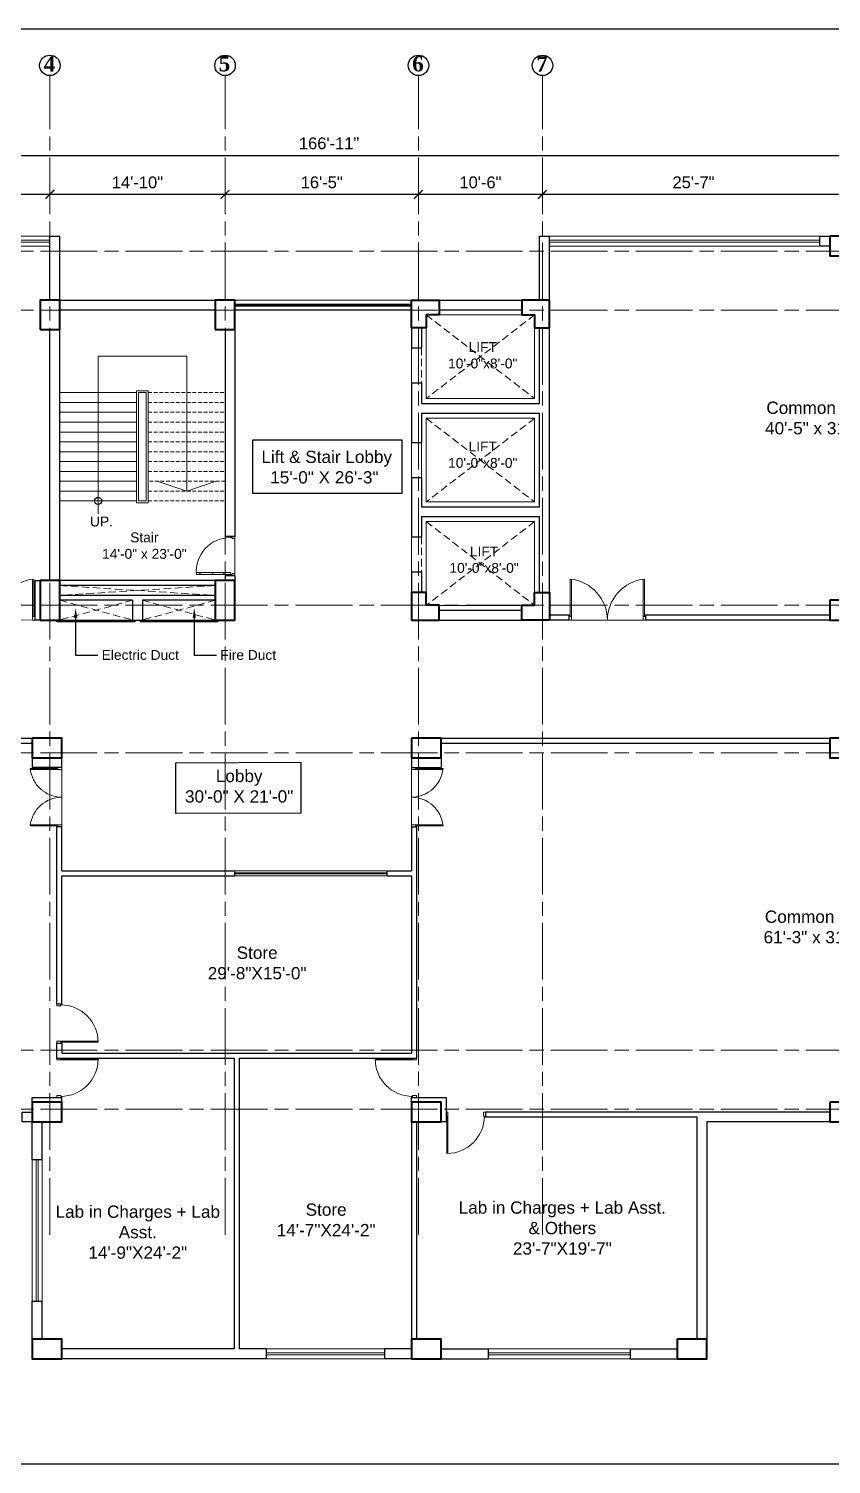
# Model space of a CAD drawing. Header units: inches. Extents: x -12 to 20935469, y -1604 to 24729220.
# Drawn here: x 20832747 to 20833562, y 24721123 to 24722582 of the extents above; entities that cross this region are included whole.
import ezdxf
from ezdxf import colors
from ezdxf.entities.mleader import LeaderData, LeaderLine
from ezdxf.math import Vec2, Vec3

# ---------------------------------------------------------------- set-up
doc = ezdxf.new("R2010")
doc.units = ezdxf.units.IN
doc.header["$LTSCALE"] = 0.03
doc.header["$MEASUREMENT"] = 0
doc.header["$PDMODE"] = 32
doc.header["$PDSIZE"] = 15
doc.linetypes.add('ACAD_ISO08W100', pattern=[36, 24, -3, 6, -3])
doc.linetypes.add('DASHED2', pattern=[0.375, 0.25, -0.125])
for name, color, linetype, lineweight in [('column', 1, 'Continuous', 40), ('Dim Line', 252, 'Continuous', 13), ('Door', 7, 'Continuous', 18), ('Dot', 253, 'Continuous', 0), ('Gas', 21, 'Continuous', 5), ('Grid Line', 252, 'Continuous', 18), ('Hatch', 253, 'Continuous', 15), ('Main Wall', 7, 'Continuous', 30), ('RAIL', 23, 'Continuous', 13), ('STAIR', 46, 'Continuous', 15), ('wind.', 150, 'Continuous', 20)]:
    doc.layers.add(name, color=color, linetype=linetype, lineweight=lineweight)
doc.layers.add('FUR', color=251, linetype='Continuous')
doc.layers.add('TEXT', color=7, linetype='Continuous')
doc.styles.add('2', font='swisscl.ttf')
doc.styles.add('RomanS', font='arial.ttf', dxfattribs={"height": 12})
doc.styles.get("Standard").update_dxf_attribs({"font": 'timesbd.ttf'})
doc.dimstyles.new('Aec_Arch_I', dxfattribs={"dimscale": 96, "dimtxt": 12, "dimasz": 0.09375, "dimexe": 0.125, "dimexo": 0.125, "dimgap": 0.0625, "dimtad": 1, "dimdec": 0, "dimzin": 3, "dimdsep": 46, "dimlunit": 4, "dimtxsty": 'RomanS', "dimblk1": 'ARCHTICK', "dimblk2": 'ARCHTICK', "dimsah": 1, "dimcen": 0.09375, "dimdle": 0.125, "dimadec": 0, "dimazin": 0, "dimtfac": 0.75, "dimtdec": 0, "dimtmove": 2, "dimatfit": 3, "dimldrblk": 'ARCHTICK', "dimfxl": 1, "dimfrac": 1, "dimtolj": 1, "dimtzin": 0, "dimarcsym": 0})

# ---------------------------------------------------------------- blocks, each defined once
blk = doc.blocks.new('Door_45')
at = {"layer": 'Door'}
for p, q in [((1.5, 5), (1.5, 44)), ((1.5, 40), (2.2, 40)), ((2.2, 40), (2.2, 39.5)), ((2.2, 39.5), (2.7, 39.5)), ((2.7, 39.5), (2.7, 40)), ((2.7, 40), (3.5, 40)), ((3.5, 44), (3.5, 5)), ((1.5, 25.8), (2.2, 25.8)), ((2.2, 25.8), (2.2, 25.3)), ((2.2, 25.3), (2.7, 25.3)), ((2.7, 25.8), (3.5, 25.8)), ((2.7, 25.3), (2.7, 25.8)), ((0, 0), (0, 5)), ((0, 5), (1.5, 5)), ((1.5, 12.6), (2.2, 12.6)), ((3.5, 5), (1.5, 5)), ((1.5, 5), (1.5, 3)), ((1.5, 3), (2.5, 3)), ((2.2, 12.6), (2.2, 13.1)), ((2.2, 13.1), (2.7, 13.1)), ((2.5, 3), (2.5, 0)), ((2.7, 13.1), (2.7, 12.6)), ((2.7, 12.6), (3.5, 12.6)), ((42.5, 3), (42.5, 0)), ((43.5, 3), (42.5, 3)), ((45, 5), (43.5, 5)), ((43.5, 5), (43.5, 3)), ((45, 0), (45, 5)), ((2.5, 0), (0, 0)), ((42.5, 0), (45, 0))]:
    blk.add_line(p, q, dxfattribs=at)
blk.add_arc((4.7, 5.3), 38.8, 359.6233, 94.6685, dxfattribs=at)
blk = doc.blocks.new('$D40')
at = {"layer": 'Door'}
for p, q in [((1, 4), (1, 42)), ((2, 0), (2, 42)), ((1, 5), (0, 5)), ((2, 0), (0, 0)), ((2, 4), (1, 4)), ((39, 4), (38, 4)), ((38, 4), (38, 0)), ((40, 0), (38, 0)), ((40, 5), (39, 5)), ((39, 5), (39, 4))]:
    blk.add_line(p, q, dxfattribs=at)
blk.add_arc((1, 4), 38, 0, 90, dxfattribs=at)
blk = doc.blocks.new('_ArchTick')
at = {"color": 0, "linetype": 'ByBlock', "lineweight": 35, "const_width": 0.15}
blk.add_lwpolyline([(-0.5, -0.5), (0.5, 0.5)], dxfattribs=at)
blk = doc.blocks.new('*D8')
at = {"layer": 'Defpoints', "color": 0, "transparency": 16777216}
for p in [(20831396.3, 24724578.2), (20831666.3, 24724578.2), (20831666.3, 24724578.2)]:
    blk.add_point(p, dxfattribs=at)
at = {"layer": 'Dim Line', "color": 0, "lineweight": -2, "transparency": 16777216}
blk.add_line((20831384.3, 24724578.2), (20831678.3, 24724578.2), dxfattribs=at)
at = {"layer": 'Dim Line', "color": 0, "lineweight": -2, "transparency": 16777216, "xscale": 9, "yscale": 9, "zscale": 9, "rotation": 180}
blk.add_blockref('_ArchTick', (20831396.3, 24724578.2), dxfattribs=at)
at = {"layer": 'Dim Line', "color": 0, "lineweight": -2, "transparency": 16777216, "xscale": 9, "yscale": 9, "zscale": 9}
blk.add_blockref('_ArchTick', (20831666.3, 24724578.2), dxfattribs=at)
at = {"layer": 'Dim Line', "color": 0, "transparency": 16777216, "insert": (20831531.3, 24724590.3), "char_height": 12, "attachment_point": 5, "style": 'RomanS'}
blk.add_mtext('\\A1;22\'-6"', dxfattribs=at)
blk = doc.blocks.new('*D9')
at = {"layer": 'Defpoints', "color": 0, "transparency": 16777216}
for p in [(20831666.3, 24724578.2), (20831844.3, 24724578.2), (20831844.3, 24724578.2)]:
    blk.add_point(p, dxfattribs=at)
at = {"layer": 'Dim Line', "color": 0, "lineweight": -2, "transparency": 16777216}
blk.add_line((20831654.3, 24724578.2), (20831856.3, 24724578.2), dxfattribs=at)
at = {"layer": 'Dim Line', "color": 0, "lineweight": -2, "transparency": 16777216, "xscale": 9, "yscale": 9, "zscale": 9, "rotation": 180}
blk.add_blockref('_ArchTick', (20831666.3, 24724578.2), dxfattribs=at)
at = {"layer": 'Dim Line', "color": 0, "lineweight": -2, "transparency": 16777216, "xscale": 9, "yscale": 9, "zscale": 9}
blk.add_blockref('_ArchTick', (20831844.3, 24724578.2), dxfattribs=at)
at = {"layer": 'Dim Line', "color": 0, "transparency": 16777216, "insert": (20831755.3, 24724590.3), "char_height": 12, "attachment_point": 5, "style": 'RomanS'}
blk.add_mtext('\\A1;14\'-10"', dxfattribs=at)
blk = doc.blocks.new('*D21')
at = {"layer": 'Defpoints', "color": 0, "transparency": 16777216}
for p in [(20831844.3, 24724578.2), (20832040.8, 24724578.2), (20832040.8, 24724578.2)]:
    blk.add_point(p, dxfattribs=at)
at = {"layer": 'Dim Line', "color": 0, "lineweight": -2, "transparency": 16777216}
for p, q in [((20831832.3, 24724578.2), (20832052.8, 24724578.2)), ((20831844.3, 24724566.2), (20831844.3, 24724566.2)), ((20832040.8, 24724566.2), (20832040.8, 24724566.2))]:
    blk.add_line(p, q, dxfattribs=at)
at = {"layer": 'Dim Line', "color": 0, "lineweight": -2, "transparency": 16777216, "xscale": 9, "yscale": 9, "zscale": 9, "rotation": 180}
blk.add_blockref('_ArchTick', (20831844.3, 24724578.2), dxfattribs=at)
at = {"layer": 'Dim Line', "color": 0, "lineweight": -2, "transparency": 16777216, "xscale": 9, "yscale": 9, "zscale": 9}
blk.add_blockref('_ArchTick', (20832040.8, 24724578.2), dxfattribs=at)
at = {"layer": 'Dim Line', "color": 0, "transparency": 16777216, "insert": (20831942.5, 24724590.3), "char_height": 12, "attachment_point": 5, "style": 'RomanS'}
blk.add_mtext('\\A1;16\'-5"', dxfattribs=at)
blk = doc.blocks.new('*D22')
at = {"layer": 'Defpoints', "color": 0, "transparency": 16777216}
for p in [(20832040.8, 24724578.2), (20832166.8, 24724578.2), (20832166.8, 24724578.2)]:
    blk.add_point(p, dxfattribs=at)
at = {"layer": 'Dim Line', "color": 0, "lineweight": -2, "transparency": 16777216}
for p, q in [((20832028.8, 24724578.2), (20832178.8, 24724578.2)), ((20832040.8, 24724566.2), (20832040.8, 24724566.2)), ((20832166.8, 24724566.2), (20832166.8, 24724566.2))]:
    blk.add_line(p, q, dxfattribs=at)
at = {"layer": 'Dim Line', "color": 0, "lineweight": -2, "transparency": 16777216, "xscale": 9, "yscale": 9, "zscale": 9, "rotation": 180}
blk.add_blockref('_ArchTick', (20832040.8, 24724578.2), dxfattribs=at)
at = {"layer": 'Dim Line', "color": 0, "lineweight": -2, "transparency": 16777216, "xscale": 9, "yscale": 9, "zscale": 9}
blk.add_blockref('_ArchTick', (20832166.8, 24724578.2), dxfattribs=at)
at = {"layer": 'Dim Line', "color": 0, "transparency": 16777216, "insert": (20832103.8, 24724590.3), "char_height": 12, "attachment_point": 5, "style": 'RomanS'}
blk.add_mtext('\\A1;10\'-6"', dxfattribs=at)
blk = doc.blocks.new('*D23')
at = {"layer": 'Defpoints', "color": 0, "transparency": 16777216}
for p in [(20832166.8, 24724578.2), (20832473.8, 24724578.2), (20832473.8, 24724578.2)]:
    blk.add_point(p, dxfattribs=at)
at = {"layer": 'Dim Line', "color": 0, "lineweight": -2, "transparency": 16777216}
for p, q in [((20832154.8, 24724578.2), (20832485.8, 24724578.2)), ((20832166.8, 24724566.2), (20832166.8, 24724566.2)), ((20832473.8, 24724566.2), (20832473.8, 24724566.2))]:
    blk.add_line(p, q, dxfattribs=at)
at = {"layer": 'Dim Line', "color": 0, "lineweight": -2, "transparency": 16777216, "xscale": 9, "yscale": 9, "zscale": 9, "rotation": 180}
blk.add_blockref('_ArchTick', (20832166.8, 24724578.2), dxfattribs=at)
at = {"layer": 'Dim Line', "color": 0, "lineweight": -2, "transparency": 16777216, "xscale": 9, "yscale": 9, "zscale": 9}
blk.add_blockref('_ArchTick', (20832473.8, 24724578.2), dxfattribs=at)
at = {"layer": 'Dim Line', "color": 0, "transparency": 16777216, "insert": (20832320.3, 24724590.3), "char_height": 12, "attachment_point": 5, "style": 'RomanS'}
blk.add_mtext('\\A1;25\'-7"', dxfattribs=at)
blk = doc.blocks.new('*D13')
at = {"layer": 'Defpoints', "color": 0, "transparency": 16777216}
for p in [(20830948.3, 24724610.7), (20832951.8, 24724617.8), (20832951.8, 24724610.7)]:
    blk.add_point(p, dxfattribs=at)
at = {"layer": 'Dim Line', "color": 0, "lineweight": -2, "transparency": 16777216}
for p, q in [((20830948.3, 24724622.7), (20830948.3, 24724629.8)), ((20832951.8, 24724622.7), (20832951.8, 24724629.8)), ((20830936.3, 24724617.8), (20832963.8, 24724617.8))]:
    blk.add_line(p, q, dxfattribs=at)
at = {"layer": 'Dim Line', "color": 0, "lineweight": -2, "transparency": 16777216, "xscale": 9, "yscale": 9, "zscale": 9, "rotation": 180}
blk.add_blockref('_ArchTick', (20830948.3, 24724617.8), dxfattribs=at)
at = {"layer": 'Dim Line', "color": 0, "lineweight": -2, "transparency": 16777216, "xscale": 9, "yscale": 9, "zscale": 9}
blk.add_blockref('_ArchTick', (20832951.8, 24724617.8), dxfattribs=at)
at = {"layer": 'Dim Line', "color": 0, "transparency": 16777216, "insert": (20831950, 24724629.9), "char_height": 12, "attachment_point": 5, "style": 'RomanS'}
blk.add_mtext('\\A1;166\'-11"', dxfattribs=at)
blk = doc.blocks.new('A$C36295410')
at = {"layer": 'Door'}
for p, q in [((1, 4), (1, 32)), ((2, 0), (2, 32)), ((58, 0), (58, 32)), ((59, 4), (59, 32)), ((1, 5), (0, 5)), ((2, 4), (1, 4)), ((58, 4), (59, 4)), ((59, 5), (60, 5)), ((2, 0), (0, 0)), ((58, 0), (60, 0))]:
    blk.add_line(p, q, dxfattribs=at)
for centre, start, end in [((-2.5, -0.3), 0.5906, 83.7783), ((62.5, -0.3), 96.2217, 179.4094)]:
    blk.add_arc(centre, 32.5, start, end, dxfattribs=at)
blk = doc.blocks.new('fff')
at = {"layer": 'Grid Line', "color": 252, "linetype": 'ACAD_ISO08W100', "lineweight": 9, "ltscale": 80, "true_color": 0x939598}
for p, q in [((20831666.3, 24723521.1), (20831666.3, 24724698.8)), ((20831844.3, 24723521.1), (20831844.3, 24724698.8)), ((20832040.8, 24723521.1), (20832040.8, 24724698.8)), ((20832166.8, 24723521.1), (20832166.8, 24724698.8)), ((20833096.9, 24724520.6), (20830726.1, 24724520.6)), ((20833096.9, 24724460.6), (20830726.1, 24724460.6)), ((20833096.9, 24724160.7), (20830726.1, 24724160.7)), ((20833096.9, 24724010.7), (20830726.1, 24724010.7)), ((20833096.9, 24723708.7), (20830726.1, 24723708.7)), ((20833096.9, 24723648.8), (20830726.1, 24723648.8))]:
    blk.add_line(p, q, dxfattribs=at)
at = {"layer": 'Dim Line'}
for base, p1, p2, picture, middle in [((20832951.7523, 24724617.8128), (20830948.3088, 24724610.7482), (20832951.7523, 24724610.7482), '*D13', (20831950.0306, 24724629.9397)), ((20831666.3, 24724578.2), (20831396.3, 24724578.2), (20831666.3, 24724578.2), '*D8', (20831531.3, 24724590.3)), ((20831844.3, 24724578.2), (20831666.3, 24724578.2), (20831844.3, 24724578.2), '*D9', (20831755.3, 24724590.3)), ((20832040.7792, 24724578.1666), (20831844.25, 24724578.1666), (20832040.7792, 24724578.1666), '*D21', (20831942.5146, 24724590.2934)), ((20832166.8, 24724578.2), (20832040.8, 24724578.2), (20832166.8, 24724578.2), '*D22', (20832103.8, 24724590.3)), ((20832473.8, 24724578.2), (20832166.8, 24724578.2), (20832473.8, 24724578.2), '*D23', (20832320.3, 24724590.3))]:
    dim = blk.add_linear_dim(base=base, p1=p1, p2=p2, dimstyle='Aec_Arch_I', dxfattribs=at)
    dim.commit()
    dim.dimension.update_dxf_attribs({"geometry": picture, "text_midpoint": middle})

msp = doc.modelspace()

# ---------------------------------------------------------------- linework, layer by layer
msp.add_line((20832956.4, 24722296), (20833135.9, 24722296))
for points in [[(20832974.5, 24722164.1), (20833126.1, 24722164.1), (20833126.1, 24722109.5), (20832974.5, 24722109.5)], [(20832775.3, 24721981), (20832854.6, 24721981), (20832854.6, 24721979), (20832775.3, 24721979)], [(20832860.4, 24721981), (20832938.6, 24721981), (20832938.6, 24721979), (20832860.4, 24721979)], [(20832896.3, 24721836), (20833023.5, 24721836.4), (20833023.5, 24721784.9), (20832896.3, 24721784.5)]]:
    msp.add_lwpolyline(points, close=True)
msp.add_circle((20832817.4, 24722102), 3.61)
at = {"layer": 'column', "lineweight": 40, "ltscale": 20}
for points in [[(20833560.9, 24722370.9), (20833560.9, 24722350.9), (20833590.9, 24722350.9), (20833590.9, 24722370.9)], [(20832758.4, 24722276), (20832778.4, 24722276), (20832778.4, 24722306), (20832758.4, 24722306)], [(20832936.4, 24722276), (20832956.4, 24722276), (20832956.4, 24722306), (20832936.4, 24722306)], [(20832758.4, 24721981), (20832778.4, 24721981), (20832778.4, 24722021), (20832758.4, 24722021)], [(20832936.4, 24721981), (20832956.4, 24721981), (20832956.4, 24722021), (20832936.4, 24722021)], [(20833560.9, 24722001), (20833560.9, 24721981), (20833590.9, 24721981), (20833590.9, 24722001)], [(20832750.4, 24721861), (20832750.4, 24721841), (20832780.4, 24721841), (20832780.4, 24721861)], [(20833135.9, 24721861), (20833135.9, 24721841), (20833165.9, 24721841), (20833165.9, 24721861)], [(20833560.9, 24721861), (20833560.9, 24721841), (20833590.9, 24721841), (20833590.9, 24721861)], [(20832750.4, 24721491), (20832750.4, 24721471), (20832780.4, 24721471), (20832780.4, 24721491)], [(20833135.9, 24721491), (20833135.9, 24721471), (20833165.9, 24721471), (20833165.9, 24721491)], [(20833560.9, 24721491), (20833560.9, 24721471), (20833590.9, 24721471), (20833590.9, 24721491)], [(20832750.4, 24721250.5), (20832750.4, 24721230.5), (20832780.4, 24721230.5), (20832780.4, 24721250.5)], [(20833135.9, 24721250.5), (20833135.9, 24721230.5), (20833165.9, 24721230.5), (20833165.9, 24721250.5)], [(20833405.9, 24721250.5), (20833405.9, 24721230.5), (20833435.9, 24721230.5), (20833435.9, 24721250.5)]]:
    msp.add_lwpolyline(points, close=True, dxfattribs=at)
for points in [[(20833135.9, 24722306), (20833163.9, 24722306), (20833163.9, 24722291), (20833150.9, 24722291), (20833150.9, 24722278), (20833135.9, 24722278), (20833135.9, 24722306)], [(20833275.9, 24722306), (20833247.9, 24722306), (20833247.9, 24722291), (20833260.9, 24722291), (20833260.9, 24722278), (20833275.9, 24722278), (20833275.9, 24722306)], [(20833135.9, 24721981), (20833163.9, 24721981), (20833163.9, 24721996), (20833150.9, 24721996), (20833150.9, 24722009), (20833135.9, 24722009), (20833135.9, 24721981)], [(20833275.9, 24721981), (20833247.9, 24721981), (20833247.9, 24721996), (20833260.9, 24721996), (20833260.9, 24722009), (20833275.9, 24722009), (20833275.9, 24721981)]]:
    msp.add_lwpolyline(points, dxfattribs=at)
at = {"layer": 'Defpoints'}
msp.add_lwpolyline([(20831795.9, 24722581.7), (20834234.8, 24722581.7), (20834234.8, 24721123.2), (20831795.9, 24721123.2)], close=True, dxfattribs=at)
at = {"layer": 'Door'}
for p, q in [((20832750.8, 24721981), (20832750.8, 24722022.6)), ((20832752.1, 24721984.7), (20832752.1, 24722022.6)), ((20833297.2, 24721984.7), (20833297.2, 24722022.6)), ((20833298.5, 24721981), (20833298.5, 24722022.6)), ((20833371.3, 24721981), (20833371.3, 24722022.6)), ((20833372.6, 24721984.7), (20833372.6, 24722022.6)), ((20832752.1, 24721986), (20832753.4, 24721986)), ((20833297.2, 24721986), (20833295.9, 24721986)), ((20833372.6, 24721986), (20833373.9, 24721986)), ((20832750.8, 24721984.7), (20832752.1, 24721984.7)), ((20832750.8, 24721981), (20832753.4, 24721981)), ((20833298.5, 24721981), (20833295.9, 24721981)), ((20833298.5, 24721984.7), (20833297.2, 24721984.7)), ((20833371.3, 24721984.7), (20833372.6, 24721984.7)), ((20833371.3, 24721981), (20833373.9, 24721981))]:
    msp.add_line(p, q, dxfattribs=at)
for centre, start, end in [((20832756.7, 24721980.6), 96.2217, 179.4094), ((20833292.6, 24721980.6), 0.5906, 83.7783), ((20833377.2, 24721980.6), 96.2217, 179.4094)]:
    msp.add_arc(centre, 42.3, start, end, dxfattribs=at)
at = {"layer": 'Dot', "linetype": 'DASHED2', "lineweight": 0, "ltscale": 1000}
for p, q in [((20833150.8, 24722291), (20833260.9, 24722206)), ((20833260.9, 24722291), (20833150.8, 24722206)), ((20833145.9, 24722257.5), (20833145.9, 24722221.5)), ((20833150.8, 24722186), (20833260.9, 24722101)), ((20833260.9, 24722186), (20833150.8, 24722101)), ((20833135.9, 24722161.5), (20833135.9, 24722125.5)), ((20833150.9, 24722081), (20833260.9, 24721995.9)), ((20833260.9, 24722081), (20833150.9, 24721995.9)), ((20833135.9, 24722065.5), (20833135.9, 24722029.5)), ((20833145.9, 24722065.5), (20833145.9, 24722029.5)), ((20832778.4, 24722016), (20832936.4, 24722006)), ((20832936.4, 24722016), (20832778.4, 24722006)), ((20832852.4, 24722001), (20832778.4, 24721981)), ((20832778.4, 24722001), (20832852.4, 24721981)), ((20832862.4, 24722001), (20832936.4, 24721981)), ((20832936.4, 24722001), (20832862.4, 24721981))]:
    msp.add_line(p, q, dxfattribs=at)
at = {"layer": 'Gas', "color": 0, "lineweight": 5}
for points in [[(20833150.8, 24722206), (20833260.9, 24722206), (20833260.9, 24722291), (20833150.8, 24722291)], [(20832868.4, 24722100), (20832856.4, 24722100), (20832856.4, 24722214), (20832868.4, 24722214)], [(20832866.4, 24722102), (20832858.4, 24722102), (20832858.4, 24722212), (20832866.4, 24722212)], [(20833150.8, 24722101), (20833260.9, 24722101), (20833260.9, 24722186), (20833150.8, 24722186)], [(20833150.9, 24721995.9), (20833260.9, 24721995.9), (20833260.9, 24722081), (20833150.9, 24722081)]]:
    msp.add_lwpolyline(points, close=True, dxfattribs=at)
at = {"layer": 'Hatch', "lineweight": 0}
msp.add_line((20833135.9, 24722257.5), (20833135.9, 24722221.5), dxfattribs=at)
at = {"layer": 'Main Wall'}
for p, q in [((20832768.4, 24722370.9), (20832778.4, 24722370.9)), ((20832768.4, 24722306), (20832768.4, 24722370.9)), ((20832778.4, 24722306), (20832778.4, 24722370.9)), ((20833265.9, 24722370.9), (20833275.9, 24722370.9)), ((20833265.9, 24722306), (20833265.9, 24722370.9)), ((20833275.9, 24722306), (20833275.9, 24722370.9)), ((20832778.4, 24722306), (20832936.4, 24722306)), ((20832778.4, 24722295.9), (20832778.4, 24722296)), ((20832778.4, 24722296), (20832936.4, 24722296)), ((20833163.9, 24722306), (20833247.9, 24722306)), ((20833163.9, 24722296), (20833247.9, 24722296)), ((20832778.4, 24722021), (20832778.4, 24722280)), ((20833275.9, 24722009), (20833275.9, 24722278)), ((20832768.4, 24722021), (20832768.4, 24722276)), ((20832946.4, 24722276), (20832946.4, 24722066)), ((20832956.4, 24722276), (20832956.4, 24722066)), ((20833145.9, 24722201), (20833265.9, 24722201)), ((20833145.9, 24722191), (20833265.9, 24722191)), ((20833145.9, 24722096), (20833265.9, 24722096)), ((20833145.9, 24722086), (20833265.9, 24722086)), ((20832956.4, 24722066), (20832946.4, 24722066)), ((20832936.4, 24722021), (20832778.4, 24722021)), ((20832936.4, 24722016), (20832778.4, 24722016)), ((20832946.4, 24722026), (20832946.4, 24722021)), ((20832956.4, 24722026), (20832946.4, 24722026)), ((20832956.4, 24722026), (20832956.4, 24722021)), ((20832936.4, 24722006), (20832778.4, 24722006)), ((20832852.4, 24722001), (20832778.4, 24722001)), ((20832852.4, 24722001), (20832852.4, 24721981)), ((20832936.4, 24722001), (20832862.4, 24722001)), ((20832862.4, 24722001), (20832862.4, 24721981)), ((20833295.9, 24721986), (20833275.9, 24721986)), ((20833295.9, 24721981), (20833295.9, 24721986)), ((20833560.9, 24721986), (20833373.9, 24721986)), ((20833373.9, 24721981), (20833373.9, 24721986)), ((20832852.4, 24721981), (20832862.4, 24721981)), ((20833163.9, 24721981), (20833247.9, 24721981)), ((20833295.9, 24721981), (20833275.9, 24721981)), ((20833560.9, 24721981), (20833373.9, 24721981)), ((20833165.9, 24721861), (20833560.9, 24721861)), ((20833165.9, 24721856), (20833560.9, 24721856)), ((20832750.4, 24721841), (20832750.4, 24721831)), ((20832780.4, 24721831), (20832780.4, 24721841)), ((20833135.9, 24721841), (20833135.9, 24721831)), ((20833165.9, 24721841), (20833165.9, 24721831)), ((20832780.4, 24721831), (20832750.4, 24721831)), ((20833135.9, 24721831), (20833165.9, 24721831)), ((20832775.4, 24721591), (20832775.4, 24721771)), ((20832780.4, 24721771), (20832775.4, 24721771)), ((20832780.4, 24721726), (20832780.4, 24721771)), ((20833135.9, 24721771), (20833135.9, 24721726)), ((20833135.9, 24721771), (20833140.9, 24721771)), ((20833140.9, 24721771), (20833140.9, 24721536)), ((20832780.4, 24721726), (20832956.4, 24721726)), ((20832956.4, 24721721), (20832956.4, 24721726)), ((20833111.1, 24721721), (20833111.1, 24721726)), ((20833111.1, 24721726), (20833135.9, 24721726)), ((20832780.4, 24721591), (20832780.4, 24721721)), ((20832780.4, 24721721), (20832956.4, 24721721)), ((20833111.1, 24721721), (20833135.9, 24721721)), ((20833135.9, 24721721), (20833135.9, 24721541)), ((20832775.4, 24721591), (20832780.4, 24721591)), ((20832775.4, 24721541), (20832775.4, 24721551)), ((20832775.4, 24721551), (20832780.4, 24721551)), ((20832780.4, 24721551), (20832780.4, 24721541)), ((20832775.4, 24721536), (20832775.4, 24721541)), ((20832775.4, 24721536), (20832955.6, 24721536)), ((20832780.4, 24721541), (20833135.9, 24721541)), ((20832955.6, 24721536), (20832955.6, 24721240.5)), ((20832960.6, 24721536), (20833140.9, 24721536)), ((20832960.6, 24721536), (20832960.6, 24721240.5)), ((20832750.4, 24721491), (20832750.4, 24721496)), ((20832750.4, 24721496), (20832780.4, 24721496)), ((20832780.4, 24721491), (20832780.4, 24721496)), ((20833135.9, 24721491), (20833135.9, 24721496)), ((20833135.9, 24721496), (20833170.9, 24721496)), ((20833170.9, 24721496), (20833170.9, 24721471)), ((20833560.9, 24721481), (20833210.9, 24721481)), ((20833210.9, 24721481), (20833210.9, 24721476)), ((20833425.9, 24721476), (20833210.9, 24721476)), ((20833425.9, 24721476), (20833425.9, 24721250.5)), ((20832750.4, 24721432.8), (20832750.4, 24721471)), ((20832760.4, 24721432.8), (20832760.4, 24721471)), ((20833135.9, 24721471), (20833135.9, 24721250.5)), ((20833140.9, 24721471), (20833140.9, 24721250.5)), ((20833170.9, 24721471), (20833165.9, 24721471)), ((20833560.9, 24721471), (20833435.9, 24721471)), ((20833435.9, 24721471), (20833435.9, 24721250.5)), ((20832750.4, 24721432.8), (20832760.4, 24721432.8)), ((20832750.4, 24721250.5), (20832750.4, 24721288.8)), ((20832750.4, 24721288.8), (20832760.4, 24721288.8)), ((20832760.4, 24721250.5), (20832760.4, 24721288.8)), ((20832955.6, 24721240.5), (20832780.4, 24721240.5)), ((20832988.3, 24721230.5), (20832780.4, 24721230.5)), ((20832988.3, 24721240.5), (20832960.6, 24721240.5)), ((20832988.3, 24721240.5), (20832988.3, 24721230.5)), ((20833135.9, 24721240.5), (20833108.3, 24721240.5)), ((20833108.3, 24721240.5), (20833108.3, 24721230.5)), ((20833135.9, 24721230.5), (20833108.3, 24721230.5)), ((20833145.9, 24721230.5), (20833213.9, 24721230.5)), ((20833165.9, 24721240.5), (20833213.9, 24721240.5)), ((20833213.9, 24721240.5), (20833213.9, 24721230.5)), ((20833357.9, 24721240.5), (20833357.9, 24721230.5)), ((20833357.9, 24721240.5), (20833405.9, 24721240.5)), ((20833357.9, 24721230.5), (20833405.9, 24721230.5))]:
    msp.add_line(p, q, dxfattribs=at)
at = {"layer": 'Main Wall', "lineweight": 13}
msp.add_line((20833145.9, 24722161.5), (20833145.9, 24722125.5), dxfattribs=at)
at = {"layer": 'Main Wall', "lineweight": 30}
msp.add_lwpolyline([(20833550.9, 24722370.9), (20833560.9, 24722370.9), (20833560.9, 24722360.9), (20833550.9, 24722360.9)], close=True, dxfattribs=at)
at = {"layer": 'Main Wall'}
for points in [[(20833135.9, 24722278), (20833135.9, 24722257.5), (20833145.9, 24722257.5)], [(20833145.9, 24722278), (20833145.9, 24722257.5)], [(20833265.9, 24722201), (20833265.9, 24722278)], [(20833145.9, 24722221.5), (20833135.9, 24722221.5), (20833135.9, 24722161.5), (20833145.9, 24722161.5)], [(20833145.9, 24722221.5), (20833145.9, 24722201)], [(20833145.9, 24722191), (20833145.9, 24722161.5)], [(20833265.9, 24722096), (20833265.9, 24722191)], [(20833145.9, 24722125.5), (20833135.9, 24722125.5), (20833135.9, 24722065.5), (20833145.9, 24722065.5)], [(20833145.9, 24722125.5), (20833145.9, 24722096)], [(20833145.9, 24722086), (20833145.9, 24722065.5)], [(20833265.9, 24722009), (20833265.9, 24722086)], [(20833145.9, 24722029.5), (20833135.9, 24722029.5), (20833135.9, 24722009), (20833135.9, 24722009)], [(20833145.9, 24722029.5), (20833145.9, 24722009)], [(20833163.9, 24721991), (20833247.9, 24721991)], [(20832513.4, 24721861), (20832750.4, 24721861)], [(20832513.4, 24721856), (20832750.4, 24721856)]]:
    msp.add_lwpolyline(points, dxfattribs=at)
for points in [[(20832753.4, 24722021), (20832758.4, 24722021), (20832758.4, 24721981), (20832753.4, 24721981)], [(20832740.4, 24721481), (20832750.4, 24721481), (20832750.4, 24721471), (20832740.4, 24721471)]]:
    msp.add_lwpolyline(points, close=True, dxfattribs=at)
at = {"layer": 'RAIL', "lineweight": 9}
for p, q in [((20832817.4, 24722088.9), (20832817.4, 24722249)), ((20832817.4, 24722249), (20832907.4, 24722249)), ((20832907.4, 24722249), (20832907.4, 24722112)), ((20832877.4, 24722122), (20832907.4, 24722112)), ((20832907.4, 24722112), (20832937.4, 24722122))]:
    msp.add_line(p, q, dxfattribs=at)
at = {"layer": 'STAIR', "color": 32, "lineweight": 5}
for p, q in [((20832778.4, 24722212), (20832856.4, 24722212)), ((20832778.4, 24722202), (20832856.4, 24722202)), ((20832778.4, 24722192), (20832856.4, 24722192)), ((20832778.4, 24722182), (20832856.4, 24722182)), ((20832778.4, 24722172), (20832856.4, 24722172)), ((20832778.4, 24722162), (20832856.4, 24722162)), ((20832778.4, 24722152), (20832856.4, 24722152)), ((20832778.4, 24722142), (20832856.4, 24722142)), ((20832778.4, 24722132), (20832856.4, 24722132)), ((20832778.4, 24722122), (20832856.4, 24722122)), ((20832778.4, 24722112), (20832856.4, 24722112)), ((20832778.4, 24722102), (20832856.4, 24722102))]:
    msp.add_line(p, q, dxfattribs=at)
at = {"layer": 'STAIR', "color": 32, "linetype": 'DASHED2', "lineweight": 5, "ltscale": 500}
for p, q in [((20832868.4, 24722212), (20832946.4, 24722212)), ((20832868.4, 24722202), (20832946.4, 24722202)), ((20832868.4, 24722192), (20832946.4, 24722192)), ((20832868.4, 24722182), (20832946.4, 24722182)), ((20832868.4, 24722172), (20832946.4, 24722172)), ((20832868.4, 24722162), (20832946.4, 24722162)), ((20832868.4, 24722152), (20832946.4, 24722152)), ((20832868.4, 24722142), (20832946.4, 24722142)), ((20832868.4, 24722132), (20832946.4, 24722132)), ((20832946.4, 24722122), (20832868.4, 24722122)), ((20832886.4, 24722122), (20832946.4, 24722122)), ((20832868.4, 24722112), (20832946.4, 24722112)), ((20832868.4, 24722102), (20832946.4, 24722102))]:
    msp.add_line(p, q, dxfattribs=at)
at = {"layer": 'TEXT'}
for centre in [(20832768.4, 24722544.5), (20832946.4, 24722544.5), (20833142.9, 24722544.5), (20833268.9, 24722544.5)]:
    msp.add_circle(centre, 10.4, dxfattribs=at)
at = {"layer": 'wind.', "lineweight": 5}
for p, q in [((20832523.4, 24722370.9), (20832768.4, 24722370.9)), ((20832523.4, 24722366.9), (20832768.4, 24722366.9)), ((20832523.4, 24722364.9), (20832768.4, 24722364.9)), ((20833275.9, 24722370.9), (20833550.9, 24722370.9)), ((20833275.9, 24722366.9), (20833550.9, 24722366.9)), ((20833275.9, 24722364.9), (20833550.9, 24722364.9)), ((20832523.4, 24722360.9), (20832768.4, 24722360.9)), ((20833275.9, 24722360.9), (20833550.9, 24722360.9)), ((20832956.4, 24722306), (20833135.9, 24722306)), ((20832956.4, 24722302), (20833135.9, 24722302)), ((20832956.4, 24722301), (20833135.9, 24722301)), ((20832956.4, 24722300), (20833135.9, 24722300)), ((20832956.4, 24721726), (20833111.1, 24721726)), ((20832956.4, 24721724), (20833111.1, 24721724)), ((20832956.4, 24721723), (20833111.1, 24721723)), ((20832956.4, 24721721), (20833111.1, 24721721)), ((20832750.4, 24721288.8), (20832750.4, 24721432.8)), ((20832754.4, 24721288.8), (20832754.4, 24721432.8)), ((20832756.4, 24721288.8), (20832756.4, 24721432.8)), ((20832760.4, 24721432.8), (20832760.4, 24721288.8)), ((20833108.3, 24721240.5), (20832988.3, 24721240.5)), ((20833108.3, 24721236.5), (20832988.3, 24721236.5)), ((20833108.3, 24721234.5), (20832988.3, 24721234.5)), ((20833108.3, 24721230.5), (20832988.3, 24721230.5)), ((20833213.9, 24721240.5), (20833357.9, 24721240.5)), ((20833213.9, 24721236.5), (20833357.9, 24721236.5)), ((20833213.9, 24721234.5), (20833357.9, 24721234.5)), ((20833213.9, 24721230.5), (20833357.9, 24721230.5))]:
    msp.add_line(p, q, dxfattribs=at)
at = {"layer": 'wind.'}
for p, q in [((20832750.4, 24721477), (20832750.4, 24721477)), ((20832750.4, 24721475), (20832750.4, 24721475))]:
    msp.add_line(p, q, dxfattribs=at)
at = {"layer": 'wind.', "lineweight": 5}
msp.add_lwpolyline([(20832134.4, 24721981.2), (20832956.4, 24721981), (20832956.4, 24722296), (20833135.9, 24722296), (20833135.9, 24721981), (20833969.9, 24721981), (20833969.9, 24721861), (20833135.9, 24721861), (20833135.9, 24721726), (20832780.4, 24721726), (20832780.4, 24721861), (20832134.4, 24721861), (20832134.4, 24721981.2)], dxfattribs=at)

# ---------------------------------------------------------------- block references
msp.add_blockref('fff', (1102.1, -2164.7))
at = {"layer": 'Door', "color": 250, "ltscale": 20, "xscale": 0.8888888888759539, "yscale": 0.8888888888759539, "zscale": 0.8888888888759539, "rotation": 90.00000000000001}
msp.add_blockref('Door_45', (20832956.3, 24722026), dxfattribs=at)
at = {"layer": 'Door', "xscale": -1}
for p, rotation in [((20832775.4, 24721551), 270), ((20833140.9, 24721536), 90), ((20833170.9, 24721481), 180)]:
    msp.add_blockref('$D40', p, dxfattribs=dict(at, rotation=rotation))
at = {"layer": 'Door', "rotation": 270}
msp.add_blockref('$D40', (20832775.4, 24721536), dxfattribs=at)
at = {"layer": 'FUR', "rotation": 90.00000000000001}
msp.add_blockref('A$C36295410', (20832780.4, 24721771), dxfattribs=at)
at = {"layer": 'FUR', "xscale": -1, "rotation": 270}
msp.add_blockref('A$C36295410', (20833135.9, 24721771), dxfattribs=at)

# ---------------------------------------------------------------- texts
at = {"layer": 'TEXT', "char_height": 15.44, "width": 227.458, "attachment_point": 8, "rotation": 0}
for s, insert in [('\\A1;4', (20832767.9, 24722538.2)), ('\\A1;5', (20832945.8, 24722538.2)), ('\\A1;6', (20833142.4, 24722538.2)), ('\\A1;7', (20833268.4, 24722538.2))]:
    msp.add_mtext(s, dxfattribs=dict(at, insert=insert))
at = {"layer": 'TEXT', "color": 250, "lineweight": 30, "ltscale": 20, "char_height": 10, "attachment_point": 1, "style": '2'}
for width, insert in [(748.022, (20832834.2, 24722263.3)), (748.022, (20832834.2, 24722162.3)), (72.173, (20833173.5, 24722055.6))]:
    msp.add_mtext_dynamic_manual_height_columns('\\pxqc;{\\fArial|b0|i0|c0|p34;\\C256;LIFT\\P10\'-0"x8\'-0"}', width=width, gutter_width=0.5, heights=[0], dxfattribs=dict(at, insert=insert))
at = {"layer": 'TEXT', "color": 30, "lineweight": 5, "ltscale": 20, "attachment_point": 2, "style": '2'}
for s, width, gutter_width, insert, char_height in [('\\pxsm1;{\\fArial|b0|i0|c0|p34;\\C0;Common Lab \\P40\'-5" x 31\'-3" }', 276.855, 0.75, (20833548.7, 24722202.9), 12.476), ('\\pxsm1,qc;{\\fArial|b0|i0|c0|p34;\\C0; Lift & Stair Lobby\\P15\'-0" X 26\'-3" }', 146.388, 0.75, (20833047.3, 24722153), 12.476), ('{\\fArial|b0|i0|c0|p34;\\C0;UP.}', 104.76, 0.5, (20832820.8, 24722086.1), 10), ('\\pxsm1;{\\fArial|b0|i0|c0|p34;\\C0;Stair\\P14\'-0" x 23\'-0"  }', 114.807, 0.282, (20832864.4, 24722069.9), 10), ('\\pxsm1,qc;{\\fArial|b0|i0|c0|p34;\\C0;Lobby\\P30\'-0" X 21\'-0" }', 146.388, 0.75, (20832960.7, 24721828.8), 12.476), ('\\pxsm1;{\\fArial|b0|i0|c0|p34;\\C0;Common Lab\\P61\'-3" x 31\'-3" }', 118.452, 0.75, (20833547.2, 24721685.8), 12.476), ('{\\fArial|b0|i0|c0|p34;\\C0;Store\\P29\'-8"X15\'-0"}', 104.76, 0.5, (20832979, 24721649.2), 12.476), ('{\\fArial|b0|i0|c0|p34;\\C0;Store\\P14\'-7"X24\'-2"}', 104.76, 0.5, (20833049.1, 24721388.2), 12.476), ('{\\fArial|b0|i0|c0|p34;\\C0;Lab in Charges + Lab Asst.\\P& Others \\P23\'-7"X19\'-7"}', 267.846, 0.5, (20833289.1, 24721390.3), 12.476), ('{\\fArial|b0|i0|c0|p34;\\C0;Lab in Charges + Lab Asst. \\P14\'-9"X24\'-2"}', 169.717, 0.5, (20832857.7, 24721386.1), 12.476)]:
    msp.add_mtext_dynamic_manual_height_columns(s, width=width, gutter_width=gutter_width, heights=[0], dxfattribs=dict(at, insert=insert, char_height=char_height))

# ---------------------------------------------------------------- leaders
at = {"layer": 'TEXT', "lineweight": 5, "ltscale": 20}
ml = msp.add_multileader_mtext('Standard', dxfattribs=at)
ml.set_content('{\\fArial|b0|i0|c0|p34; Electric Duct}', color=256)
ml.set_leader_properties()
ml.build(insert=Vec2(0, 0))
ml.multileader.update_dxf_attribs({"text_right_attachment_type": 6, "dogleg_length": 0.36, "arrow_head_size": 10})
ctx = ml.context
ctx.base_point, ctx.char_height, ctx.arrow_head_size, ctx.landing_gap_size, ctx.plane_origin = Vec3(20832817.1, 24721945.4), 10, 10, 0.09, Vec3(20832794.6, 24721993.3)
ctx.right_attachment = 6
notes = []
notes.append((ctx, [(0, (1, 1, 0), (20832794.6, 24721945.4), (1, 0), 22.5, [(0, [(20832794.6, 24721993.3)], 0, [])])]))
ctx.mtext.insert, ctx.mtext.width, ctx.mtext.defined_height, ctx.mtext.flow_direction = Vec3(20832817.2, 24721950.5), 232.704, 29.8, 5
ml = msp.add_multileader_mtext('Standard', dxfattribs=at)
ml.set_content('{\\fArial|b0|i0|c0|p34; Fire Duct}', color=256)
ml.set_leader_properties()
ml.build(insert=Vec2(0, 0))
ml.multileader.update_dxf_attribs({"text_right_attachment_type": 6, "dogleg_length": 0.36, "arrow_head_size": 10})
ctx = ml.context
ctx.base_point, ctx.char_height, ctx.arrow_head_size, ctx.landing_gap_size, ctx.plane_origin = Vec3(20832937.6, 24721945.4), 10, 10, 0.09, Vec3(20832915.1, 24721993.3)
ctx.right_attachment = 6
notes.append((ctx, [(0, (1, 1, 0), (20832915.1, 24721945.4), (1, 0), 22.5, [(0, [(20832915.1, 24721993.3)], 0, [])])]))
ctx.mtext.insert, ctx.mtext.width, ctx.mtext.defined_height, ctx.mtext.flow_direction = Vec3(20832937.7, 24721950.5), 232.704, 29.8, 5
for ctx, leaders in notes:
    for number, flags, end, landing, length, lines in leaders:
        leader = LeaderData()
        leader.index, (leader.has_last_leader_line, leader.has_dogleg_vector, leader.attachment_direction) = number, flags
        leader.last_leader_point, leader.dogleg_vector, leader.dogleg_length = Vec3(end), Vec3(landing), length
        for number, points, colour, breaks in lines:
            line = LeaderLine()
            line.index, line.vertices, line.color, line.breaks = number, Vec3.list(points), colors.encode_raw_color(colour), breaks
            leader.lines.append(line)
        ctx.leaders.append(leader)

doc.saveas('drawing.dxf')
